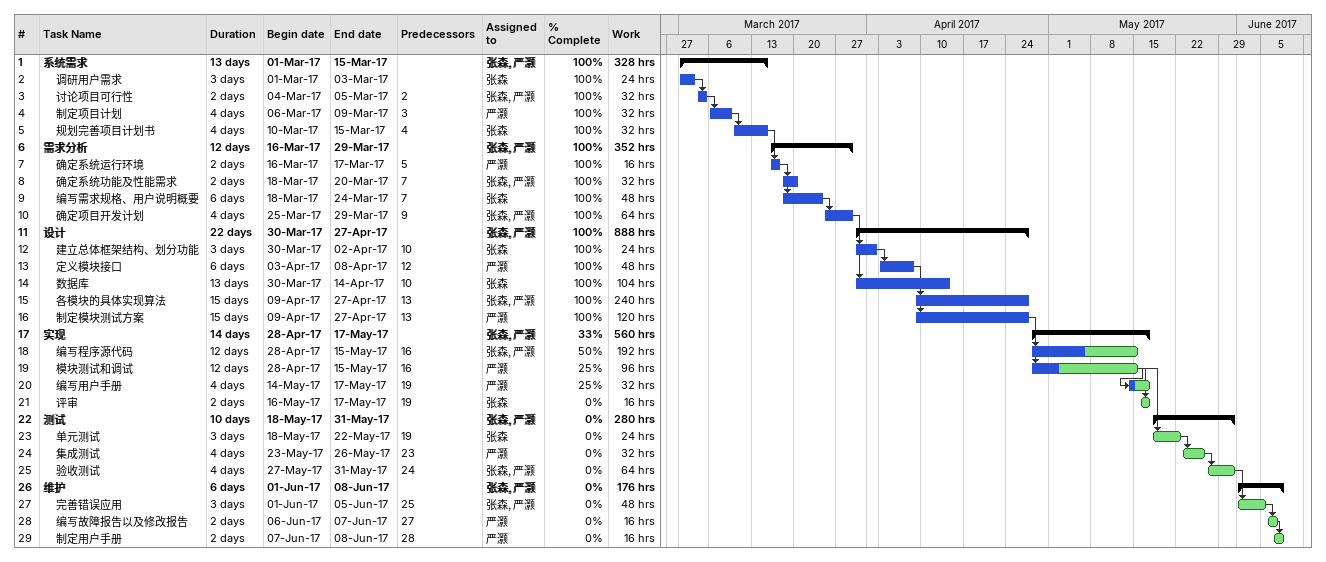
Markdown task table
| ID | Level | Task | Duration | Start | Finish | Predecessors | Resources | % complete | Work (h) |
|---|---|---|---|---|---|---|---|---|---|
| 1 | 1 | **系统需求** | 13d | 2017-03-01 | 2017-03-15 |  | 张森, 严灏 | 100 | 328 |
| 2 | 2 | 调研用户需求 | 3d | 2017-03-01 | 2017-03-03 |  | 张森 | 100 | 24 |
| 3 | 2 | 讨论项目可行性 | 2d | 2017-03-04 | 2017-03-05 | 2 | 张森, 严灏 | 100 | 32 |
| 4 | 2 | 制定项目计划 | 4d | 2017-03-06 | 2017-03-09 | 3 | 严灏 | 100 | 32 |
| 5 | 2 | 规划完善项目计划书 | 4d | 2017-03-10 | 2017-03-15 | 4 | 张森 | 100 | 32 |
| 6 | 1 | **需求分析** | 12d | 2017-03-16 | 2017-03-29 |  | 张森, 严灏 | 100 | 352 |
| 7 | 2 | 确定系统运行环境 | 2d | 2017-03-16 | 2017-03-17 | 5 | 严灏 | 100 | 16 |
| 8 | 2 | 确定系统功能及性能需求 | 2d | 2017-03-18 | 2017-03-20 | 7 | 张森, 严灏 | 100 | 32 |
| 9 | 2 | 编写需求规格、用户说明概要 | 6d | 2017-03-18 | 2017-03-24 | 7 | 张森 | 100 | 48 |
| 10 | 2 | 确定项目开发计划 | 4d | 2017-03-25 | 2017-03-29 | 9 | 张森, 严灏 | 100 | 64 |
| 11 | 1 | **设计** | 22d | 2017-03-30 | 2017-04-27 |  | 张森, 严灏 | 100 | 888 |
| 12 | 2 | 建立总体框架结构、划分功能 | 3d | 2017-03-30 | 2017-04-02 | 10 | 张森 | 100 | 24 |
| 13 | 2 | 定义模块接口 | 6d | 2017-04-03 | 2017-04-08 | 12 | 严灏 | 100 | 48 |
| 14 | 2 | 数据库 | 13d | 2017-03-30 | 2017-04-14 | 10 | 张森 | 100 | 104 |
| 15 | 2 | 各模块的具体实现算法 | 15d | 2017-04-09 | 2017-04-27 | 13 | 张森, 严灏 | 100 | 240 |
| 16 | 2 | 制定模块测试方案 | 15d | 2017-04-09 | 2017-04-27 | 13 | 严灏 | 100 | 120 |
| 17 | 1 | **实现** | 14d | 2017-04-28 | 2017-05-17 |  | 张森, 严灏 | 33 | 560 |
| 18 | 2 | 编写程序源代码 | 12d | 2017-04-28 | 2017-05-15 | 16 | 张森, 严灏 | 50 | 192 |
| 19 | 2 | 模块测试和调试 | 12d | 2017-04-28 | 2017-05-15 | 16 | 严灏 | 25 | 96 |
| 20 | 2 | 编写用户手册 | 4d | 2017-05-14 | 2017-05-17 | 19 | 严灏 | 25 | 32 |
| 21 | 2 | 评审 | 2d | 2017-05-16 | 2017-05-17 | 19 | 张森 | 0 | 16 |
| 22 | 1 | **测试** | 10d | 2017-05-18 | 2017-05-31 |  | 张森, 严灏 | 0 | 280 |
| 23 | 2 | 单元测试 | 3d | 2017-05-18 | 2017-05-22 | 19 | 张森 | 0 | 24 |
| 24 | 2 | 集成测试 | 4d | 2017-05-23 | 2017-05-26 | 23 | 严灏 | 0 | 32 |
| 25 | 2 | 验收测试 | 4d | 2017-05-27 | 2017-05-31 | 24 | 张森, 严灏 | 0 | 64 |
| 26 | 1 | **维护** | 6d | 2017-06-01 | 2017-06-08 |  | 张森, 严灏 | 0 | 176 |
| 27 | 2 | 完善错误应用 | 3d | 2017-06-01 | 2017-06-05 | 25 | 张森, 严灏 | 0 | 48 |
| 28 | 2 | 编写故障报告以及修改报告 | 2d | 2017-06-06 | 2017-06-07 | 27 | 严灏 | 0 | 16 |
| 29 | 2 | 制定用户手册 | 2d | 2017-06-07 | 2017-06-08 | 28 | 严灏 | 0 | 16 |
